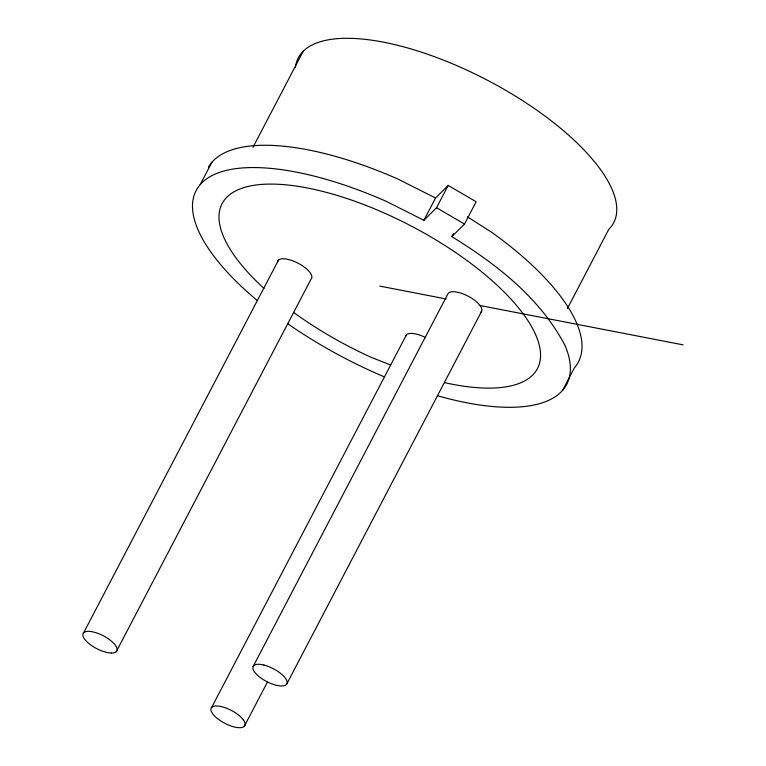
<?xml version="1.0" encoding="UTF-8"?>
<svg xmlns="http://www.w3.org/2000/svg" width="766" height="766" viewBox="0 0 766 766"><rect width="100%" height="100%" fill="white"/><g stroke="black" fill="none" stroke-linecap="round" stroke-linejoin="round"><path stroke-width="1.15" d="M200.223 184.568L211.885 162.277M252.991 147.302L303.212 51.245M83.695 632.697L278.47 260.143M116.279 651.694L311.053 279.13A18.978 7.229 27.6 0 0 291.243 260.296L287.02 259.167A18.978 7.229 27.6 0 0 277.637 261.838M257.213 300.483A209.099 79.683 27.6 0 1 205.374 179.751A209.099 79.683 27.6 0 1 386.217 201.334L423.885 220.292L435.538 198.001L448.187 185.449L476.155 201.755L464.502 224.045L451.835 236.627C496.627 264.232 540.403 298.185 565.117 345.725A209.099 79.683 27.6 0 1 437.558 395.754M423.885 220.292L436.534 207.739L448.187 185.449M451.835 236.627L453.424 233.582M211.713 707.324L406.478 334.761M253.077 666.592L447.842 294.039A18.978 7.229 27.6 0 1 454.717 291.769L458.652 292.468A18.978 7.229 27.6 0 1 478.664 303.843L480.799 306.601A18.978 7.229 27.6 0 1 480.435 312.566M244.297 726.321L267.535 681.864M286.944 683.674L481.709 311.111M567.386 308.545L608.769 229.369A177.942 67.81 27.6 0 0 485.749 79.358A177.942 67.81 27.6 0 0 295.437 67.159M562.637 390.287L574.289 367.996A209.099 79.683 27.6 0 0 491.676 232.29L467.519 216.893M379.773 286.101L446.109 298.96M479.956 305.51L683.128 344.872M390.717 365.037L370.888 357.215A177.942 67.81 27.6 0 1 293.646 312.461M435.538 198.001L397.88 179.043A209.099 79.683 27.6 0 0 208.486 167.007M436.534 207.739L464.502 224.045M384.465 376.901A209.099 79.683 27.6 0 1 287.537 323.587M264.031 288.447A177.942 67.81 27.6 0 1 282.424 184.539A177.942 67.81 27.6 0 1 518.237 307.472A177.942 67.81 27.6 0 1 444.787 382.684M405.654 336.465A18.978 7.229 27.6 0 1 425.503 337.538M111.424 653.072L107.728 652.661A18.978 7.229 27.6 0 1 84.691 639.237A18.978 7.229 27.6 0 1 92.255 631.73L96.478 632.85A18.978 7.229 27.6 0 1 115.293 645.163A18.978 7.229 27.6 0 1 111.424 653.072M263.887 665.032L259.952 664.333A18.978 7.229 27.6 0 0 254.925 672.462A18.978 7.229 27.6 0 0 276.133 685.244L280.069 685.934A18.978 7.229 27.6 0 0 285.086 677.805A18.978 7.229 27.6 0 0 263.887 665.032M243.301 719.781L240.783 716.976A18.978 7.229 27.6 0 0 220.263 706.357A18.978 7.229 27.6 0 0 211.225 711.25L212.699 713.855A18.978 7.229 27.6 0 0 235.746 727.288A18.978 7.229 27.6 0 0 243.301 719.781"/></g></svg>
